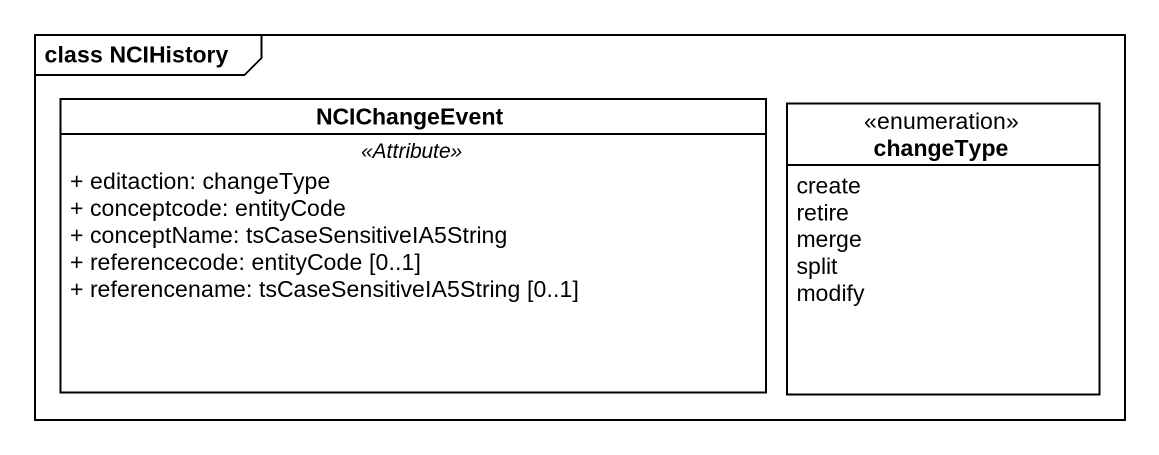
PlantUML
@startuml
mainframe class NCIHistory
hide circle
hide empty members
skinparam classAttributeIconSize 0
class NCIChangeEvent #FFFFFF {
  .. <<Attribute>> ..
  + editaction: changeType
  + conceptcode: entityCode
  + conceptName: tsCaseSensitiveIA5String
  + referencecode: entityCode [0..1]
  + referencename: tsCaseSensitiveIA5String [0..1]
}
enum changeType #FFFFFF {
  create
  retire
  merge
  split
  modify
}
@enduml
